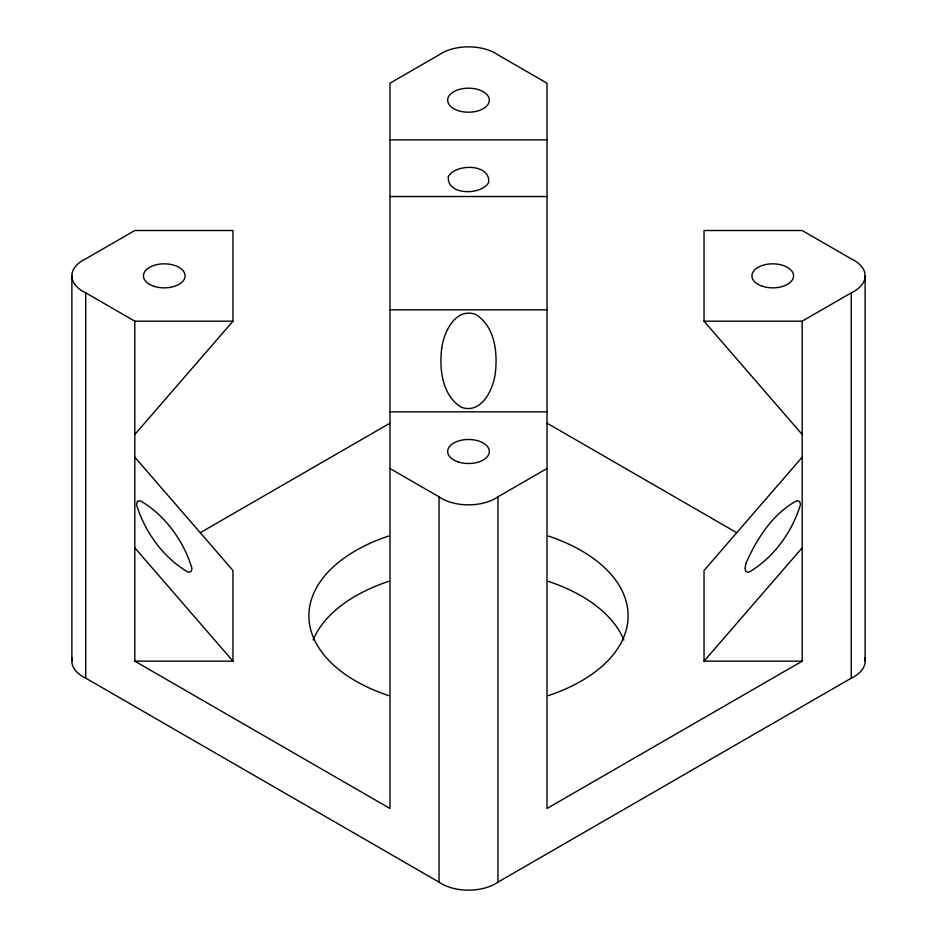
<?xml version="1.0" encoding="UTF-8"?>
<svg xmlns="http://www.w3.org/2000/svg" width="937" height="937" viewBox="0 0 937 937"><rect width="100%" height="100%" fill="white"/><g stroke="black" fill="none" stroke-linecap="round" stroke-linejoin="round"><path stroke-width="1.41" d="M134.811 434.499L232.962 321.18L232.962 230.514L134.811 230.514L85.747 258.846A38.171 22.031 0 0 0 85.747 292.848L85.747 678.154L439.055 882.139A38.171 22.031 0 0 0 497.945 882.139L851.253 678.154A38.171 22.031 0 0 0 864.722 657.926M802.189 457.162L704.038 570.492L704.038 661.159L802.189 661.159L802.189 321.18L851.253 292.848A38.171 22.031 0 0 0 851.253 258.846L802.189 230.514L704.038 230.514L704.038 321.18L802.189 434.499M704.038 661.159L802.189 547.829M200.506 532.567L389.991 423.173M389.991 468.5L439.055 496.833A38.171 22.031 0 0 0 497.945 496.833L547.009 468.5M802.189 661.159L547.009 808.479L547.009 83.194L497.945 54.861A38.171 22.031 0 0 0 439.055 54.861L389.991 83.194L389.991 808.479L134.811 661.159L134.811 321.18L85.747 292.848M389.991 139.859L547.009 139.859M389.991 196.524L547.009 196.524M389.991 309.842L547.009 309.842M134.811 321.18L232.962 321.18M704.038 321.18L802.189 321.18M389.991 411.835L547.009 411.835M134.811 661.159L232.962 661.159L232.962 570.492L134.811 457.162M547.009 423.173L736.494 532.567M134.811 547.829L232.962 661.159M865.132 275.841L865.132 661.159M851.253 292.848L851.253 678.154M497.945 496.833L497.945 882.139M439.055 496.833L439.055 882.139M71.868 275.841L71.868 661.159M548.309 536.023A159.618 92.154 0 0 1 548.309 695.629M388.691 695.629A159.618 92.154 0 0 1 388.691 536.023M313.134 640.03A159.618 92.154 0 0 1 388.691 581.35M548.309 581.35A159.618 92.154 0 0 1 623.866 640.03M85.747 678.154A38.171 22.031 0 0 1 72.278 657.926M441.69 348.4C439.242 369.096 442.006 395.25 461.32 407.279C481.442 414.447 493.272 389.569 495.31 373.289C497.758 352.593 494.994 326.439 475.68 314.399C455.558 307.242 443.728 332.108 441.69 348.4M745.934 563.313L744.985 568.548L745.934 571.605L748.698 572.273C773.4 558.089 792.491 531.63 800.503 504.446L799.554 501.389L796.778 500.721C772.826 513.64 756.686 538.88 745.934 563.313M448.39 176.414C446.071 195.435 481.009 195.657 488.61 182.633C490.929 163.612 455.991 163.389 448.39 176.414M137.446 501.389L136.497 504.446C144.509 531.63 163.6 558.089 188.302 572.273L191.066 571.605L192.015 568.548C184.003 541.363 164.924 514.905 140.222 500.721L137.446 501.389M458.088 461.906A20.825 12.017 0 0 0 489.325 451.493A20.825 12.017 0 0 0 458.088 441.093A20.825 12.017 0 0 0 458.088 461.906M153.844 286.253A20.825 12.017 0 0 0 185.081 275.841A20.825 12.017 0 0 0 153.844 265.44A20.825 12.017 0 0 0 153.844 286.253M762.331 286.253A20.825 12.017 0 0 0 793.557 275.841A20.825 12.017 0 0 0 762.331 265.44A20.825 12.017 0 0 0 762.331 286.253M458.088 110.601A20.825 12.017 0 0 0 489.325 100.189A20.825 12.017 0 0 0 458.088 89.788A20.825 12.017 0 0 0 458.088 110.601"/></g></svg>
